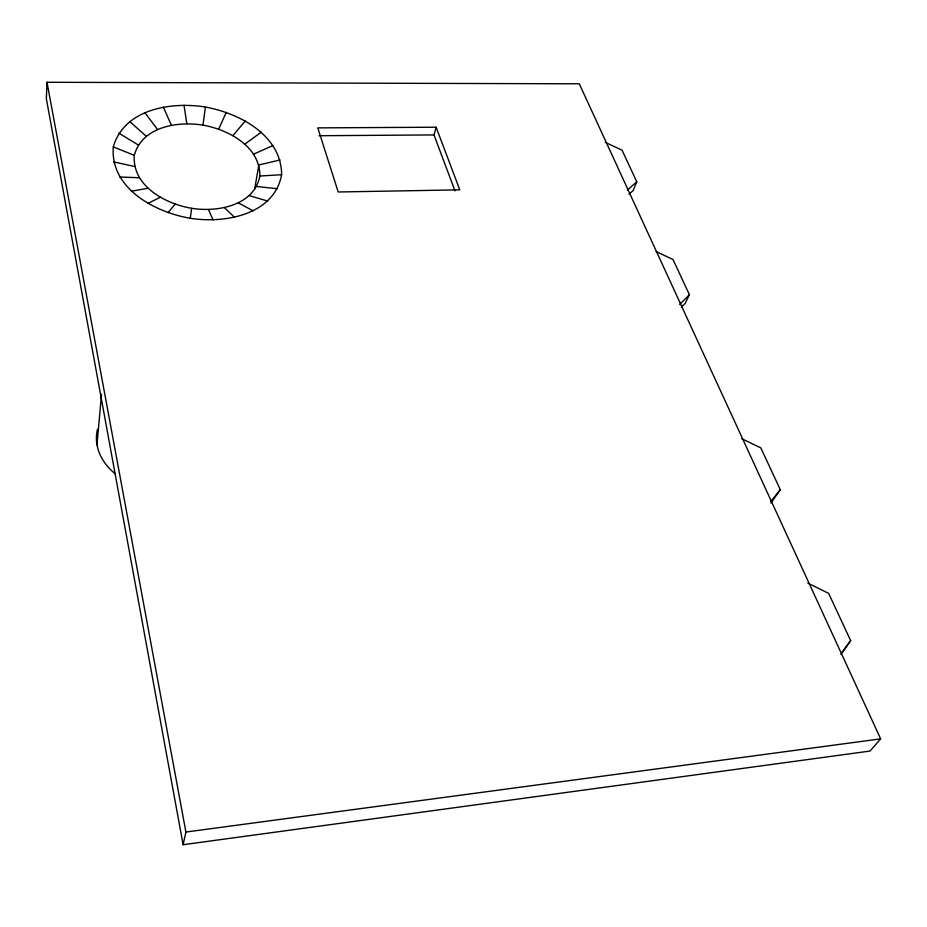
<?xml version="1.0" encoding="UTF-8"?>
<svg xmlns="http://www.w3.org/2000/svg" width="927" height="927" viewBox="0 0 927 927"><rect width="100%" height="100%" fill="white"/><g stroke="black" fill="none" stroke-linecap="round" stroke-linejoin="round"><path stroke-width="1.39" d="M47.01 82.283L46.35 98.772L183.117 844.717L870.013 751.055L880.65 738.865L579.294 83.801L47.01 82.283L185.91 832.04L183.117 844.717M97.011 444.821L101.495 394.334M190.302 218.262C154.971 212.341 109.954 188.401 113.303 146.906C124.148 108.818 171.576 101.483 205.412 107.045C239.572 113.268 281.368 135.261 281.634 174.705C274.23 214.937 224.508 223.766 190.302 218.262L191.646 208.297C165.365 203.859 132.121 186.118 134.288 155.33C142.04 126.675 177.636 120.974 202.955 125.122C228.587 129.722 260.035 146.373 259.884 176.026C254.056 205.864 217.185 212.41 191.646 208.297M202.955 125.122L205.412 107.045M254.647 189.12L258.853 164.971L280.081 159.965M454.96 190.835L433.998 134.925L436.13 127.219L317.81 127.88L338.181 191.982L459.78 189.85L436.13 127.219M605.273 142.387L622.04 150.162L636.756 181.762L633.118 190.568L628.981 194.264M218.633 129.143L226.258 112.41M656.246 251.611L673.002 259.502L689.398 294.67L685.25 303.303L681.357 307.231M741.727 438.68L760.824 447.903L780.302 489.688L770.905 503.141M841.519 652.944L850.662 640.638L828.622 593.35L807.892 583.153M840.916 654.566L850.662 640.638M770.824 501.345L780.302 489.688M168.054 212.642L175.191 204.125M232.909 135.609L245.249 120.974M679.653 304.485L689.398 294.67M627.417 190.07L636.756 181.762M244.867 144.102L261.205 132.237M147.926 203.384L160.29 197.289M253.72 154.102L273.094 145.504M131.414 191.194L148.019 188.274M185.91 832.04L880.65 738.865M259.884 176.026L281.634 174.705M319.062 135.724L433.998 134.925M119.699 176.999L139.27 177.752M256.675 186.501L277.509 188.737M113.557 161.877L134.6 166.512M249.351 195.678L267.845 201.089M113.303 146.906L134.288 155.33M238.366 202.909L253.198 210.869M118.83 133.129L138.285 144.994M129.618 121.46L146.234 136.199M224.415 207.636L234.485 217.289M144.821 112.619L157.532 129.49M163.361 107.115L171.379 125.272M208.471 209.49L213.001 219.838M183.998 105.238L186.86 123.801M115.133 473.767A63.384 48.285 8.3 0 1 97.486 429.305"/></g></svg>
